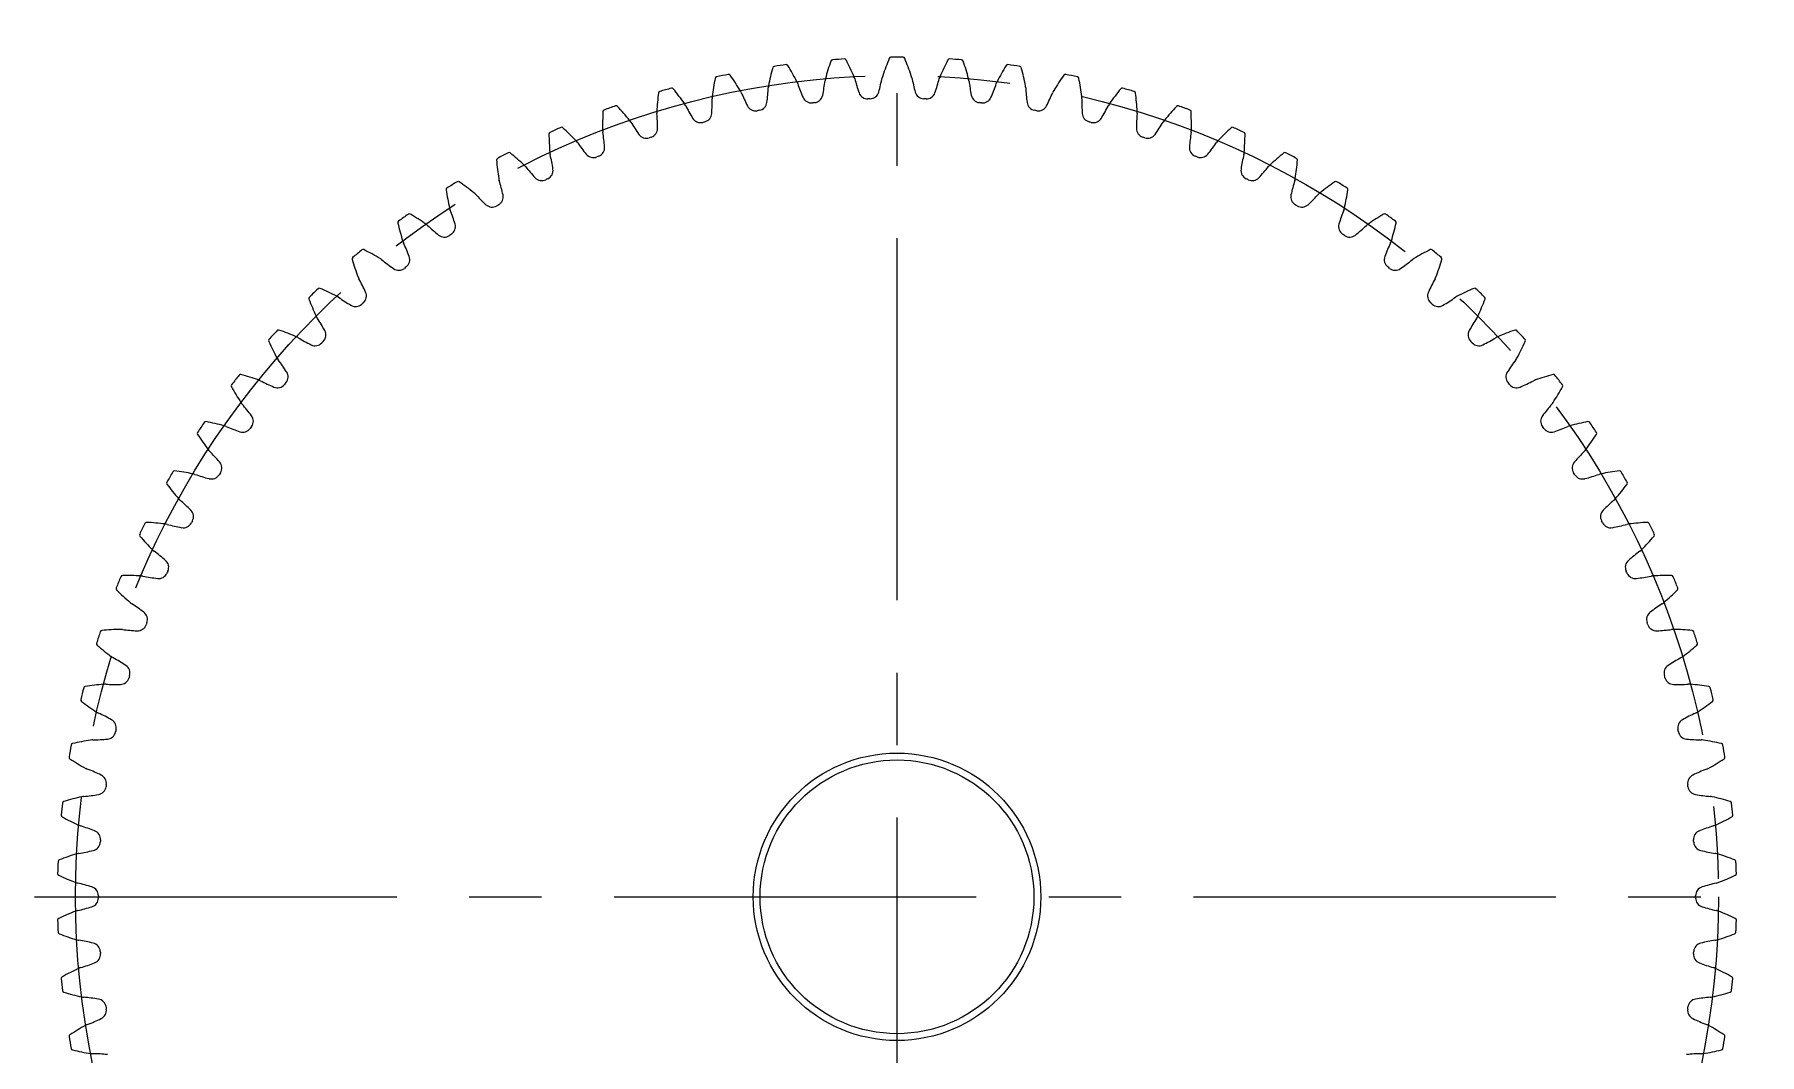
# Model space of a CAD drawing. Extents: x -1 to 114, y -8 to 85.
# Drawn here: x -1 to 74.6, y 39.9 to 84.6 of the extents above; entities that cross this region are included whole.
import ezdxf

# ---------------------------------------------------------------- set-up
doc = ezdxf.new("R2010")
doc.units = 0
doc.header["$LTSCALE"] = 0.5
doc.linetypes.add('CENTER', pattern=[50.8, 31.75, -6.35, 6.35, -6.35])
doc.layers.add('MSM_CENTER', color=1, linetype='CENTER')
doc.layers.add('MSM_CONTINUOUS', color=7, linetype='CONTINUOUS')

msp = doc.modelspace()

# ---------------------------------------------------------------- linework, layer by layer
at = {"layer": 'MSM_CENTER'}
for p, q in [((36.8, 9), (36.8, 84.6)), ((-1, 46.8), (74.6, 46.8))]:
    msp.add_line(p, q, dxfattribs=at)
msp.add_circle((36.8, 46.8), 36, dxfattribs=at)
at = {"layer": 'MSM_CONTINUOUS'}
for radius in [6.3, 6]:
    msp.add_circle((36.8, 46.8), radius, dxfattribs=at)
for centre, radius, start, end in [((31.429, 83.125), 0.08, 98.41127, 164.87338), ((36.8, 46.8), 36.8, 97.58873, 98.41127), ((31.951, 83.198), 0.08, 31.12677, 97.58873), ((22.389, 77.424), 11.25, 27, 31.12662), ((44.529, 79.751), 11.25, 160.87338, 165), ((33.976, 83.411), 0.08, 94.41127, 160.87338), ((36.8, 46.8), 36.8, 93.58873, 94.41127), ((34.502, 83.448), 0.08, 27.12662, 93.58873), ((24.56, 78.355), 11.25, 23, 27.12662), ((46.809, 79.132), 11.25, 156.87338, 161), ((36.536, 83.519), 0.08, 90.41127, 156.87338), ((36.8, 46.8), 36.8, 89.58873, 90.41127), ((37.064, 83.519), 0.08, 23.12662, 89.58876), ((26.791, 79.132), 11.25, 19, 23.12662), ((49.04, 78.355), 11.25, 152.87338, 157), ((39.098, 83.448), 0.08, 86.41127, 152.87338), ((36.8, 46.8), 36.8, 85.58873, 86.41127), ((39.624, 83.411), 0.08, 19.12662, 85.58873), ((29.071, 79.751), 11.25, 15, 19.12662), ((51.211, 77.424), 11.25, 148.87338, 153), ((41.649, 83.198), 0.08, 82.41127, 148.87338), ((36.8, 46.8), 36.8, 81.58873, 82.41127), ((42.171, 83.125), 0.08, 15.12662, 81.58873), ((39.868, 80.506), 11.25, 168.87338, 173), ((28.908, 82.662), 0.08, 102.41127, 168.87338), ((36.8, 46.8), 36.8, 101.58873, 102.41127), ((29.423, 82.771), 0.08, 35.12677, 101.58873), ((20.288, 76.344), 11.25, 31, 35.12662), ((42.212, 80.21), 11.25, 164.87338, 169), ((31.821, 82.23), 0.664, 19.04515, 27.00004), ((40.956, 85.384), 9, 199.04511, 203.16362), ((24.713, 83.676), 9, 348.83638, 352.95489), ((34.304, 82.491), 0.664, 164.99996, 172.95485), ((34.304, 82.491), 0.664, 15.04515, 23.00004), ((43.637, 85), 9, 195.04511, 199.16362), ((27.315, 84.43), 9, 344.83638, 348.95489), ((36.8, 82.578), 0.664, 160.99996, 168.95485), ((36.8, 82.578), 0.664, 11.04515, 19.00004), ((46.285, 84.43), 9, 191.04511, 195.16362), ((29.963, 85), 9, 340.83638, 344.95489), ((39.296, 82.491), 0.664, 156.99996, 164.95485), ((39.296, 82.491), 0.664, 7.04515, 15.00004), ((48.887, 83.676), 9, 187.04511, 191.16362), ((32.644, 85.384), 9, 336.83638, 340.95489), ((41.779, 82.23), 0.664, 152.99996, 160.95485), ((31.388, 80.21), 11.25, 11, 15.12662), ((53.312, 76.344), 11.25, 144.87338, 149), ((44.177, 82.771), 0.08, 78.41127, 144.87338), ((36.8, 46.8), 36.8, 77.58873, 78.41127), ((44.692, 82.662), 0.08, 11.12662, 77.58873), ((33.732, 80.506), 11.25, 7, 11.12662), ((37.509, 80.638), 11.25, 172.87338, 177), ((26.425, 82.024), 0.08, 106.41127, 172.87338), ((36.8, 46.8), 36.8, 105.58873, 106.41127), ((26.932, 82.169), 0.08, 39.12662, 105.58873), ((18.267, 75.121), 11.25, 35, 39.12662), ((19.698, 81.635), 9, 356.83638, 0.95489), ((29.361, 81.796), 0.664, 172.99996, 180.95485), ((29.361, 81.796), 0.664, 23.04515, 31.00004), ((38.255, 85.58), 9, 203.04511, 207.16362), ((22.17, 82.743), 9, 352.83638, 356.95489), ((31.821, 82.23), 0.664, 168.99996, 176.95485), ((33.049, 82.001), 0.4, 203.16362, 276.08185), ((33.15, 82.011), 0.4, 275.91815, 348.83638), ((35.514, 82.177), 0.4, 199.16362, 272.08185), ((36.8, 46.8), 35, 91.91815, 92.08185), ((35.615, 82.18), 0.4, 271.91815, 344.83638), ((37.985, 82.18), 0.4, 195.16362, 268.08185), ((36.8, 46.8), 35, 87.91815, 88.08185), ((38.086, 82.177), 0.4, 267.91819, 340.83638), ((40.45, 82.011), 0.4, 191.16362, 264.08185), ((40.551, 82.001), 0.4, 263.91819, 336.83638), ((41.779, 82.23), 0.664, 3.04515, 11.00004), ((51.43, 82.743), 9, 183.04511, 187.16362), ((35.345, 85.58), 9, 332.83638, 336.95489), ((44.239, 81.796), 0.664, 148.99996, 156.95485), ((44.239, 81.796), 0.664, 359.04515, 7.00004), ((53.902, 81.635), 9, 179.04511, 183.16362), ((55.333, 75.121), 11.25, 140.87338, 145), ((46.668, 82.169), 0.08, 74.41127, 140.87338), ((36.8, 46.8), 36.8, 73.58873, 74.41127), ((47.175, 82.024), 0.08, 7.12662, 73.58873), ((36.091, 80.638), 11.25, 3, 7.12662), ((35.147, 80.605), 11.25, 176.87338, 181), ((23.994, 81.214), 0.08, 110.41078, 176.87338), ((36.8, 46.8), 36.8, 109.58873, 110.41126), ((24.489, 81.395), 0.08, 43.12677, 109.58873), ((16.337, 73.759), 11.25, 39, 43.12662), ((26.938, 81.192), 0.664, 176.99996, 184.95485), ((17.31, 80.357), 9, 0.83638, 4.95489), ((26.938, 81.192), 0.664, 27.04515, 35.00004), ((35.546, 85.587), 9, 207.04511, 211.16362), ((28.187, 81.136), 0.4, 211.16362, 284.08185), ((28.285, 81.161), 0.4, 283.91815, 356.83638), ((30.603, 81.653), 0.4, 207.16362, 280.08185), ((36.8, 46.8), 35, 99.91815, 100.08185), ((30.703, 81.671), 0.4, 279.91815, 352.83638), ((36.8, 46.8), 35, 95.91815, 96.08185), ((36.8, 46.8), 35, 83.91815, 84.08185), ((42.897, 81.671), 0.4, 187.16362, 260.08185), ((36.8, 46.8), 35, 79.91815, 80.08185), ((42.997, 81.653), 0.4, 259.91819, 332.83638), ((45.315, 81.161), 0.4, 183.16362, 256.08185), ((45.413, 81.136), 0.4, 255.91819, 328.83638), ((38.054, 85.587), 9, 328.83638, 332.95489), ((46.662, 81.192), 0.664, 144.99996, 152.95485), ((56.29, 80.357), 9, 175.04511, 179.16362), ((46.662, 81.192), 0.664, 355.04515, 3.00004), ((57.263, 73.759), 11.25, 136.87338, 141), ((49.111, 81.395), 0.08, 70.41127, 136.87338), ((36.8, 46.8), 36.8, 69.58873, 70.41127), ((49.606, 81.214), 0.08, 3.12662, 69.58873), ((38.453, 80.605), 11.25, 359, 3.12662), ((21.624, 80.237), 0.08, 114.41127, 180.87338), ((32.793, 80.408), 11.25, 180.87338, 185), ((36.8, 46.8), 36.8, 113.58873, 114.41127), ((22.106, 80.452), 0.08, 47.12662, 113.58873), ((14.506, 72.266), 11.25, 43, 47.12662), ((24.563, 80.42), 0.664, 180.99996, 188.95485), ((15.016, 78.916), 9, 4.83638, 8.95489), ((24.563, 80.42), 0.664, 31.04515, 39.00004), ((32.843, 85.405), 9, 211.04511, 215.16362), ((25.813, 80.452), 0.4, 215.16362, 288.08185), ((25.909, 80.483), 0.4, 287.91815, 0.83638), ((36.8, 46.8), 35, 103.91815, 104.08185), ((36.8, 46.8), 35, 75.91815, 76.08185), ((47.691, 80.483), 0.4, 179.16362, 252.08185), ((47.787, 80.452), 0.4, 251.91819, 324.83638), ((40.757, 85.405), 9, 324.83638, 328.95489), ((49.037, 80.42), 0.664, 140.99996, 148.95485), ((58.584, 78.916), 9, 171.04511, 175.16362), ((49.037, 80.42), 0.664, 351.04515, 359.00004), ((59.094, 72.266), 11.25, 132.87338, 137), ((51.494, 80.452), 0.08, 66.41127, 132.87338), ((36.8, 46.8), 36.8, 65.58873, 66.41127), ((51.976, 80.237), 0.08, 359.12662, 65.58873), ((40.807, 80.408), 11.25, 355, 359.12662), ((36.8, 46.8), 36.8, 117.58873, 118.41126), ((19.794, 79.345), 0.08, 51.12662, 117.58873), ((12.784, 70.649), 11.25, 47, 51.12662), ((22.248, 79.485), 0.664, 184.99996, 192.95485), ((22.248, 79.485), 0.664, 35.04515, 43.00004), ((30.16, 85.035), 9, 215.04511, 219.16362), ((23.586, 79.641), 0.4, 291.91815, 4.83638), ((36.8, 46.8), 35, 107.91815, 108.08185), ((36.8, 46.8), 35, 71.91815, 72.08185), ((50.014, 79.641), 0.4, 175.16362, 248.08185), ((43.44, 85.035), 9, 320.83638, 324.95489), ((51.352, 79.485), 0.664, 136.99996, 144.95485), ((51.352, 79.485), 0.664, 347.04515, 355.00004), ((60.816, 70.649), 11.25, 128.87338, 133), ((53.806, 79.345), 0.08, 62.41127, 128.87338), ((36.8, 46.8), 36.8, 61.58873, 62.41127), ((19.329, 79.097), 0.08, 118.41078, 184.87338), ((30.458, 80.046), 11.25, 184.87338, 189), ((20.003, 78.39), 0.664, 39.04515, 47.00004), ((27.509, 84.478), 9, 219.04511, 223.16362), ((21.327, 78.639), 0.4, 295.91815, 8.83638), ((12.829, 77.318), 9, 8.83638, 12.95489), ((23.492, 79.603), 0.4, 219.16362, 292.08185), ((36.8, 46.8), 35, 111.91815, 112.08185), ((36.8, 46.8), 35, 67.91815, 68.08185), ((50.108, 79.603), 0.4, 247.91819, 320.83638), ((52.273, 78.639), 0.4, 171.16362, 244.08185), ((60.771, 77.318), 9, 167.04511, 171.16362), ((46.091, 84.478), 9, 316.83638, 320.95489), ((53.597, 78.39), 0.664, 132.99996, 140.95485), ((43.142, 80.046), 11.25, 351, 355.12662), ((54.271, 79.097), 0.08, 355.12662, 61.58873), ((36.8, 46.8), 36.8, 121.58873, 122.41126), ((17.565, 78.079), 0.08, 55.12677, 121.58873), ((11.179, 68.915), 11.25, 51, 55.12662), ((20.003, 78.39), 0.664, 188.99996, 196.95485), ((10.759, 75.572), 9, 12.83638, 16.95489), ((21.236, 78.595), 0.4, 223.16362, 296.08185), ((36.8, 46.8), 35, 115.91815, 116.08185), ((36.8, 46.8), 35, 63.91815, 64.08185), ((52.364, 78.595), 0.4, 243.91819, 316.83638), ((62.841, 75.572), 9, 163.04511, 167.16362), ((53.597, 78.39), 0.664, 343.04515, 351.00004), ((62.421, 68.915), 11.25, 124.87338, 129), ((56.035, 78.079), 0.08, 58.41127, 124.87338), ((36.8, 46.8), 36.8, 57.58873, 58.41127), ((17.118, 77.8), 0.08, 122.41078, 188.87338), ((28.155, 79.523), 11.25, 188.87338, 193), ((17.84, 77.142), 0.664, 43.04515, 51.00004), ((24.903, 83.738), 9, 223.04511, 227.16362), ((19.056, 77.432), 0.4, 227.16361, 300.08185), ((36.8, 46.8), 35, 119.91815, 120.08185), ((19.144, 77.483), 0.4, 299.91815, 12.83638), ((54.456, 77.483), 0.4, 167.16362, 240.08185), ((36.8, 46.8), 35, 59.91815, 60.08185), ((54.544, 77.432), 0.4, 239.91819, 312.83638), ((48.697, 83.738), 9, 312.83638, 316.95489), ((55.76, 77.142), 0.664, 128.99996, 136.95485), ((45.445, 79.523), 11.25, 347, 351.12662), ((56.482, 77.8), 0.08, 351.12662, 57.58873), ((15.004, 76.351), 0.08, 126.41127, 192.87338), ((36.8, 46.8), 36.8, 125.58873, 126.41127), ((15.43, 76.661), 0.08, 59.12662, 125.58873), ((9.699, 67.074), 11.25, 55, 59.12662), ((17.84, 77.142), 0.664, 192.99996, 200.95485), ((8.815, 73.685), 9, 16.83638, 20.95489), ((64.785, 73.685), 9, 159.04511, 163.16362), ((55.76, 77.142), 0.664, 339.04515, 347.00004), ((63.901, 67.074), 11.25, 120.87338, 125), ((58.17, 76.661), 0.08, 54.41127, 120.87338), ((36.8, 46.8), 36.8, 53.58873, 54.41127), ((58.596, 76.351), 0.08, 347.12662, 53.58873), ((25.893, 78.84), 11.25, 192.87338, 197), ((15.77, 75.745), 0.664, 47.04515, 55.00004), ((22.356, 82.819), 9, 227.04511, 231.16362), ((16.963, 76.12), 0.4, 231.16362, 304.08185), ((36.8, 46.8), 35, 123.91815, 124.08185), ((17.047, 76.176), 0.4, 303.91815, 16.83638), ((56.553, 76.176), 0.4, 163.16362, 236.08185), ((36.8, 46.8), 35, 55.91815, 56.08185), ((56.637, 76.12), 0.4, 235.91819, 308.83638), ((51.244, 82.819), 9, 308.83638, 312.95489), ((57.83, 75.745), 0.664, 124.99996, 132.95485), ((47.707, 78.84), 11.25, 343, 347.12662), ((36.8, 46.8), 36.8, 129.58873, 130.41127), ((13.399, 75.098), 0.08, 63.12677, 129.58873), ((8.35, 65.134), 11.25, 59, 63.12662), ((15.77, 75.745), 0.664, 196.99996, 204.95485), ((7.008, 71.668), 9, 20.83638, 24.95489), ((15.045, 74.727), 0.4, 307.91815, 20.83638), ((58.555, 74.727), 0.4, 159.16362, 232.08185), ((66.592, 71.668), 9, 155.04511, 159.16362), ((57.83, 75.745), 0.664, 335.04515, 343.00004), ((65.25, 65.134), 11.25, 116.87338, 121), ((60.201, 75.098), 0.08, 50.41127, 116.87338), ((36.8, 46.8), 36.8, 49.58873, 50.41127), ((12.996, 74.759), 0.08, 130.41127, 196.87338), ((23.685, 78.001), 11.25, 196.87338, 201), ((13.802, 74.208), 0.664, 51.04515, 59.00004), ((19.878, 81.723), 9, 231.04511, 235.16362), ((14.966, 74.664), 0.4, 235.16361, 308.08185), ((36.8, 46.8), 35, 127.91815, 128.08185), ((36.8, 46.8), 35, 51.91815, 52.08185), ((58.634, 74.664), 0.4, 231.91819, 304.83638), ((53.722, 81.723), 9, 304.83638, 308.95489), ((59.798, 74.208), 0.664, 120.99996, 128.95485), ((49.915, 78.001), 11.25, 339, 343.12662), ((60.604, 74.759), 0.08, 343.12662, 49.58873), ((36.8, 46.8), 36.8, 133.58873, 134.41127), ((11.482, 73.397), 0.08, 67.12662, 133.58873), ((7.141, 63.105), 11.25, 63, 67.12662), ((13.802, 74.208), 0.664, 200.99996, 208.95485), ((5.346, 69.529), 9, 24.83638, 28.95489), ((68.254, 69.529), 9, 151.04511, 155.16362), ((59.798, 74.208), 0.664, 331.04515, 339.00004), ((66.459, 63.105), 11.25, 112.87338, 117), ((62.118, 73.397), 0.08, 46.41127, 112.87338), ((36.8, 46.8), 36.8, 45.58873, 46.41127), ((11.103, 73.03), 0.08, 134.41127, 200.87338), ((21.54, 77.01), 11.25, 200.87338, 205), ((11.946, 72.537), 0.664, 55.04515, 63.00004), ((17.483, 80.458), 9, 235.04511, 239.16362), ((13.075, 73.073), 0.4, 239.16362, 312.08185), ((36.8, 46.8), 35, 131.91815, 132.08185), ((13.15, 73.141), 0.4, 311.91815, 24.83638), ((60.45, 73.141), 0.4, 155.16362, 228.08185), ((36.8, 46.8), 35, 47.91815, 48.08185), ((60.525, 73.073), 0.4, 227.91819, 300.83638), ((56.117, 80.458), 9, 300.83638, 304.95489), ((61.654, 72.537), 0.664, 116.99996, 124.95485), ((52.06, 77.01), 11.25, 335, 339.12662), ((62.497, 73.03), 0.08, 339.12662, 45.58873), ((11.946, 72.537), 0.664, 204.99996, 212.95485), ((3.837, 67.279), 9, 28.83638, 32.95489), ((69.763, 67.279), 9, 147.04511, 151.16362), ((61.654, 72.537), 0.664, 327.04515, 335.00004), ((9.336, 71.174), 0.08, 138.41127, 204.87338), ((19.47, 75.872), 11.25, 204.87338, 209), ((36.8, 46.8), 36.8, 137.58873, 138.41127), ((9.689, 71.566), 0.08, 71.12677, 137.58873), ((6.076, 60.996), 11.25, 67, 71.12662), ((10.212, 70.74), 0.664, 59.04515, 67.00004), ((15.183, 79.028), 9, 239.04511, 243.16362), ((11.3, 71.355), 0.4, 243.16362, 316.08185), ((36.8, 46.8), 35, 135.91815, 136.08185), ((11.371, 71.427), 0.4, 315.91815, 28.83638), ((62.229, 71.427), 0.4, 151.16362, 224.08185), ((36.8, 46.8), 35, 43.91815, 44.08185), ((62.3, 71.355), 0.4, 223.91819, 296.83638), ((58.417, 79.028), 9, 296.83638, 300.95489), ((63.388, 70.74), 0.664, 112.99996, 120.95485), ((67.524, 60.996), 11.25, 108.87338, 113), ((63.911, 71.566), 0.08, 42.41127, 108.87338), ((36.8, 46.8), 36.8, 41.58873, 42.41127), ((54.13, 75.872), 11.25, 331, 335.12662), ((64.264, 71.174), 0.08, 335.12662, 41.58873), ((10.212, 70.74), 0.664, 208.99996, 216.95485), ((2.489, 64.93), 9, 32.83638, 36.95489), ((71.111, 64.93), 9, 143.04511, 147.16362), ((63.388, 70.74), 0.664, 323.04515, 331.00004), ((36.8, 46.8), 36.8, 141.58873, 142.41127), ((8.027, 69.614), 0.08, 75.12677, 141.58873), ((5.16, 58.818), 11.25, 71, 75.12662), ((9.715, 69.593), 0.4, 319.91815, 32.83638), ((63.885, 69.593), 0.4, 147.16362, 220.08185), ((68.44, 58.818), 11.25, 104.87338, 109), ((65.573, 69.614), 0.08, 38.41127, 104.87338), ((36.8, 46.8), 36.8, 37.58873, 38.41127), ((7.703, 69.199), 0.08, 142.41127, 208.87338), ((17.484, 74.593), 11.25, 208.87338, 213), ((8.606, 68.827), 0.664, 63.04515, 71.00004), ((12.987, 77.442), 9, 243.04511, 247.16362), ((9.65, 69.516), 0.4, 247.16361, 320.08185), ((36.8, 46.8), 35, 139.91815, 140.08185), ((36.8, 46.8), 35, 39.91815, 40.08185), ((63.95, 69.516), 0.4, 219.91819, 292.83638), ((60.613, 77.442), 9, 292.83638, 296.95489), ((64.994, 68.827), 0.664, 108.99996, 116.95485), ((56.116, 74.593), 11.25, 327, 331.12662), ((65.897, 69.199), 0.08, 331.12662, 37.58873), ((8.606, 68.827), 0.664, 212.99996, 220.95485), ((1.308, 62.493), 9, 36.83638, 40.95489), ((72.292, 62.493), 9, 139.04511, 143.16362), ((64.994, 68.827), 0.664, 319.04515, 327.00004), ((36.8, 46.8), 36.8, 145.58873, 146.41127), ((6.506, 67.552), 0.08, 79.12677, 145.58873), ((4.399, 56.582), 11.25, 75, 79.12662), ((7.139, 66.807), 0.664, 67.04515, 75.00004), ((10.908, 75.706), 9, 247.04511, 251.16362), ((8.131, 67.567), 0.4, 251.16361, 324.08185), ((36.8, 46.8), 35, 143.91815, 144.08185), ((8.191, 67.648), 0.4, 323.91815, 36.83638), ((65.409, 67.648), 0.4, 143.16362, 216.08185), ((36.8, 46.8), 35, 35.91815, 36.08185), ((65.469, 67.567), 0.4, 215.91819, 288.83638), ((62.692, 75.706), 9, 288.83638, 292.95489), ((66.461, 66.807), 0.664, 104.99996, 112.95485), ((69.201, 56.582), 11.25, 100.87338, 105), ((67.094, 67.552), 0.08, 34.41127, 100.87338), ((36.8, 46.8), 36.8, 33.58873, 34.41127), ((6.211, 67.115), 0.08, 146.41127, 212.87338), ((15.593, 73.177), 11.25, 212.87338, 217), ((58.007, 73.177), 11.25, 323, 327.12662), ((67.389, 67.115), 0.08, 327.12662, 33.58873), ((7.139, 66.807), 0.664, 216.99996, 224.95485), ((0.299, 59.978), 9, 40.83638, 44.95489), ((6.806, 65.602), 0.4, 327.91815, 40.83638), ((66.794, 65.602), 0.4, 139.16362, 212.08185), ((73.301, 59.978), 9, 135.04511, 139.16362), ((66.461, 66.807), 0.664, 315.04515, 323.00004), ((36.8, 46.8), 36.8, 149.58873, 150.41127), ((5.132, 65.388), 0.08, 83.12662, 149.58873), ((3.795, 54.298), 11.25, 79, 83.12662), ((5.815, 64.689), 0.664, 71.04515, 79.00004), ((8.954, 73.83), 9, 251.04511, 255.16362), ((6.752, 65.516), 0.4, 255.16361, 328.08185), ((36.8, 46.8), 35, 147.91815, 148.08185), ((36.8, 46.8), 35, 31.91815, 32.08185), ((66.848, 65.516), 0.4, 211.91819, 284.83638), ((64.646, 73.83), 9, 284.83638, 288.95489), ((67.785, 64.689), 0.664, 100.99996, 108.95485), ((69.805, 54.298), 11.25, 96.87338, 101), ((68.468, 65.388), 0.08, 30.41127, 96.87338), ((36.8, 46.8), 36.8, 29.58873, 30.41127), ((4.869, 64.931), 0.08, 150.41127, 216.87338), ((13.804, 71.634), 11.25, 216.87338, 221), ((59.796, 71.634), 11.25, 319, 323.12662), ((68.731, 64.931), 0.08, 323.12662, 29.58873), ((5.815, 64.689), 0.664, 220.99996, 228.95485), ((-0.531, 57.4), 9, 44.83638, 48.95489), ((5.567, 63.464), 0.4, 331.91815, 44.83638), ((68.033, 63.464), 0.4, 135.16362, 208.08185), ((74.131, 57.4), 9, 131.04511, 135.16362), ((67.785, 64.689), 0.664, 311.04515, 319.00004), ((36.8, 46.8), 36.8, 153.58873, 154.41127), ((3.913, 63.133), 0.08, 87.12677, 153.58873), ((3.353, 51.978), 11.25, 83, 87.12662), ((4.643, 62.484), 0.664, 75.04515, 83.00004), ((7.137, 71.821), 9, 255.04511, 259.16362), ((5.52, 63.375), 0.4, 259.16361, 332.08185), ((36.8, 46.8), 35, 151.91815, 152.08185), ((36.8, 46.8), 35, 27.91815, 28.08185), ((68.08, 63.375), 0.4, 207.91819, 280.83638), ((66.463, 71.821), 9, 280.83638, 284.95489), ((68.957, 62.484), 0.664, 96.99996, 104.95485), ((70.247, 51.978), 11.25, 92.87338, 97), ((69.687, 63.133), 0.08, 26.41078, 92.87338), ((36.8, 46.8), 36.8, 25.58873, 26.41126), ((3.682, 62.66), 0.08, 154.41127, 220.87338), ((12.128, 69.969), 11.25, 220.87338, 225), ((4.643, 62.484), 0.664, 224.99996, 232.95485), ((68.957, 62.484), 0.664, 307.04515, 315.00004), ((61.472, 69.969), 11.25, 315, 319.12662), ((69.918, 62.66), 0.08, 319.12662, 25.58873), ((-1.18, 54.77), 9, 48.83638, 52.95489), ((4.481, 61.245), 0.4, 335.91815, 48.83638), ((69.119, 61.245), 0.4, 131.16362, 204.08185), ((74.78, 54.77), 9, 127.04511, 131.16362), ((36.8, 46.8), 36.8, 157.58873, 158.41127), ((2.853, 60.8), 0.08, 91.12662, 157.58873), ((3.073, 49.632), 11.25, 87, 91.12662), ((3.627, 60.203), 0.664, 79.04515, 87.00004), ((5.464, 69.691), 9, 259.04511, 263.16362), ((4.44, 61.152), 0.4, 263.16362, 336.08185), ((36.8, 46.8), 35, 155.91815, 156.08185), ((36.8, 46.8), 35, 23.91815, 24.08185), ((69.16, 61.152), 0.4, 203.91819, 276.83638), ((68.136, 69.691), 9, 276.83638, 280.95489), ((69.973, 60.203), 0.664, 92.99996, 100.95485), ((70.527, 49.632), 11.25, 88.87338, 93), ((70.747, 60.8), 0.08, 22.41127, 88.87338), ((36.8, 46.8), 36.8, 21.58873, 22.41127), ((2.656, 60.311), 0.08, 158.41127, 224.87338), ((10.572, 68.192), 11.25, 224.87338, 229), ((63.028, 68.192), 11.25, 311, 315.12662), ((70.944, 60.311), 0.08, 315.12662, 21.58873), ((3.627, 60.203), 0.664, 228.99996, 236.95485), ((-1.643, 52.102), 9, 52.83638, 56.95489), ((3.552, 58.955), 0.4, 339.91815, 52.83638), ((70.048, 58.955), 0.4, 127.16362, 200.08185), ((75.243, 52.102), 9, 123.04511, 127.16362), ((69.973, 60.203), 0.664, 303.04515, 311.00004), ((36.8, 46.8), 36.8, 161.58873, 162.41127), ((1.96, 58.397), 0.08, 95.12662, 161.58873), ((2.958, 47.272), 11.25, 91, 95.12662), ((2.773, 57.856), 0.664, 83.04515, 91.00004), ((3.943, 67.449), 9, 263.04511, 267.16362), ((3.518, 58.86), 0.4, 267.16362, 340.08185), ((36.8, 46.8), 35, 159.91815, 160.08185), ((36.8, 46.8), 35, 19.91815, 20.08185), ((70.082, 58.86), 0.4, 199.91819, 272.83638), ((69.657, 67.449), 9, 272.83638, 276.95489), ((70.827, 57.856), 0.664, 88.99996, 96.95485), ((70.642, 47.272), 11.25, 84.87338, 89), ((71.64, 58.397), 0.08, 18.41127, 84.87338), ((36.8, 46.8), 36.8, 17.58873, 18.41127), ((1.797, 57.896), 0.08, 162.41127, 228.87338), ((9.143, 66.31), 11.25, 228.87338, 233), ((64.457, 66.31), 11.25, 307, 311.12662), ((71.803, 57.896), 0.08, 311.12662, 17.58873), ((2.773, 57.856), 0.664, 232.99996, 240.95485), ((-1.919, 49.407), 9, 56.83638, 60.95489), ((2.785, 56.606), 0.4, 343.91815, 56.83638), ((70.815, 56.606), 0.4, 123.16362, 196.08185), ((75.519, 49.407), 9, 119.04511, 123.16362), ((70.827, 57.856), 0.664, 299.04515, 307.00004), ((36.8, 46.8), 36.8, 165.58873, 166.41127), ((1.235, 55.939), 0.08, 99.12662, 165.58873), ((3.007, 44.91), 11.25, 95, 99.12662), ((2.085, 55.456), 0.664, 87.04515, 95.00004), ((2.583, 65.107), 9, 267.04511, 271.16362), ((2.757, 56.509), 0.4, 271.16362, 344.08185), ((36.8, 46.8), 35, 163.91815, 164.08185), ((36.8, 46.8), 35, 15.91815, 16.08185), ((70.843, 56.509), 0.4, 195.91819, 268.83638), ((71.017, 65.107), 9, 268.83638, 272.95489), ((71.515, 55.456), 0.664, 84.99996, 92.95485), ((70.593, 44.91), 11.25, 80.87338, 85), ((72.365, 55.939), 0.08, 14.41078, 80.87338), ((36.8, 46.8), 36.8, 13.58873, 14.41126), ((1.108, 55.427), 0.08, 166.41127, 232.87338), ((7.85, 64.333), 11.25, 232.87338, 237), ((65.75, 64.333), 11.25, 303, 307.12662), ((72.492, 55.427), 0.08, 307.12662, 13.58873), ((2.085, 55.456), 0.664, 236.99996, 244.95485), ((-2.007, 46.7), 9, 60.83638, 64.95489), ((2.184, 54.21), 0.4, 347.91815, 60.83638), ((71.416, 54.21), 0.4, 119.16362, 192.08185), ((75.607, 46.7), 9, 115.04511, 119.16362), ((71.515, 55.456), 0.664, 295.04515, 303.00004), ((1.565, 53.013), 0.664, 91.04515, 99.00004), ((1.389, 62.676), 9, 271.04511, 275.16362), ((2.163, 54.111), 0.4, 275.16361, 348.08185), ((36.8, 46.8), 35, 167.91815, 168.08185), ((36.8, 46.8), 35, 11.91815, 12.08185), ((71.437, 54.111), 0.4, 191.91819, 264.83638), ((72.211, 62.676), 9, 264.83638, 268.95489), ((72.035, 53.013), 0.664, 80.99996, 88.95485), ((0.593, 52.917), 0.08, 170.41127, 236.87338), ((36.8, 46.8), 36.8, 169.58873, 170.41127), ((0.685, 53.436), 0.08, 103.12662, 169.58873), ((3.221, 42.558), 11.25, 99, 103.12662), ((70.379, 42.558), 11.25, 76.87338, 81), ((72.915, 53.436), 0.08, 10.41078, 76.87338), ((36.8, 46.8), 36.8, 9.58873, 10.41126), ((73.007, 52.917), 0.08, 303.12662, 9.58873), ((6.697, 62.271), 11.25, 236.87338, 241), ((1.565, 53.013), 0.664, 240.99996, 248.95485), ((-1.905, 43.993), 9, 64.83638, 68.95489), ((75.505, 43.993), 9, 111.04511, 115.16362), ((72.035, 53.013), 0.664, 291.04515, 299.00004), ((66.903, 62.271), 11.25, 299, 303.12662), ((1.738, 51.677), 0.4, 279.16362, 352.08185), ((1.752, 51.777), 0.4, 351.91815, 64.83638), ((36.8, 46.8), 35, 171.91815, 172.08185), ((71.848, 51.777), 0.4, 115.16362, 188.08185), ((36.8, 46.8), 35, 7.91815, 8.08185), ((71.862, 51.677), 0.4, 187.91819, 260.83638), ((36.8, 46.8), 36.8, 173.58873, 174.41127), ((0.31, 50.9), 0.08, 107.12662, 173.58873), ((3.599, 40.226), 11.25, 103, 107.12662), ((1.218, 50.54), 0.664, 95.04515, 103.00004), ((0.368, 60.167), 9, 275.04511, 279.16362), ((73.232, 60.167), 9, 260.83638, 264.95489), ((72.382, 50.54), 0.664, 76.99996, 84.95485), ((70.001, 40.226), 11.25, 72.87338, 77), ((73.29, 50.9), 0.08, 6.41078, 72.87338), ((36.8, 46.8), 36.8, 5.58873, 6.41126), ((0.255, 50.376), 0.08, 174.41127, 240.87338), ((5.691, 60.134), 11.25, 240.87338, 245), ((1.218, 50.54), 0.664, 244.99996, 252.95485), ((-1.615, 41.3), 9, 68.83638, 72.95489), ((75.215, 41.3), 9, 107.04511, 111.16362), ((72.382, 50.54), 0.664, 287.04515, 295.00004), ((67.909, 60.134), 11.25, 295, 299.12662), ((73.345, 50.376), 0.08, 299.12662, 5.58873), ((1.483, 49.219), 0.4, 283.16362, 356.08185), ((1.49, 49.32), 0.4, 355.91815, 68.83638), ((36.8, 46.8), 35, 175.91815, 176.08185), ((72.11, 49.32), 0.4, 111.16362, 184.08185), ((36.8, 46.8), 35, 3.91815, 4.08185), ((72.117, 49.219), 0.4, 183.91818, 256.83638), ((0.113, 48.345), 0.08, 111.12662, 177.58873), ((4.139, 37.926), 11.25, 107, 111.12662), ((1.044, 48.049), 0.664, 99.04515, 107.00004), ((-0.476, 57.593), 9, 279.04511, 283.16362), ((74.076, 57.593), 9, 256.83638, 260.95489), ((72.556, 48.049), 0.664, 72.99996, 80.95485), ((69.461, 37.926), 11.25, 68.87338, 73), ((73.487, 48.345), 0.08, 2.41078, 68.87338), ((36.8, 46.8), 36.8, 177.58873, 178.41126), ((0.094, 47.818), 0.08, 178.41078, 244.87338), ((4.837, 57.931), 11.25, 244.87338, 249), ((68.763, 57.931), 11.25, 291, 295.12662), ((73.506, 47.818), 0.08, 295.12662, 1.58873), ((36.8, 46.8), 36.8, 1.58873, 2.41126), ((1.044, 48.049), 0.664, 248.99996, 256.95485), ((-1.138, 38.634), 9, 72.83638, 76.95489), ((1.4, 46.851), 0.4, 359.91814, 72.83638), ((72.2, 46.851), 0.4, 107.16362, 180.08185), ((74.738, 38.634), 9, 103.04511, 107.16362), ((72.556, 48.049), 0.664, 283.04515, 291.00004), ((4.837, 35.669), 11.25, 111, 115.12662), ((1.044, 45.551), 0.664, 103.04515, 111.00004), ((-1.138, 54.966), 9, 283.04511, 287.16362), ((1.4, 46.749), 0.4, 287.16362, 0.08185), ((36.8, 46.8), 35, 179.91815, 180.08185), ((36.8, 46.8), 35, 359.91815, 0.08185), ((72.2, 46.749), 0.4, 179.91818, 252.83638), ((74.738, 54.966), 9, 252.83638, 256.95489), ((72.556, 45.551), 0.664, 68.99996, 76.95485), ((68.763, 35.669), 11.25, 64.87338, 69), ((0.094, 45.782), 0.08, 115.12662, 181.58873), ((36.8, 46.8), 36.8, 181.58873, 182.41127), ((73.506, 45.782), 0.08, 358.41127, 64.87338), ((36.8, 46.8), 36.8, 357.58873, 358.41127), ((0.113, 45.255), 0.08, 182.41127, 248.87338), ((4.139, 55.674), 11.25, 248.87338, 253), ((1.044, 45.551), 0.664, 252.99996, 260.95485), ((-0.476, 36.007), 9, 76.83638, 80.95489), ((1.483, 44.381), 0.4, 3.91814, 76.83638), ((72.117, 44.381), 0.4, 103.16362, 176.08185), ((74.076, 36.007), 9, 99.04511, 103.16362), ((72.556, 45.551), 0.664, 279.04515, 287.00004), ((69.461, 55.674), 11.25, 287, 291.12662), ((73.487, 45.255), 0.08, 291.12662, 357.58873), ((-1.615, 52.3), 9, 287.04511, 291.16362), ((1.49, 44.28), 0.4, 291.16362, 4.08185), ((36.8, 46.8), 35, 183.91815, 184.08185), ((72.11, 44.28), 0.4, 175.91818, 248.83638), ((36.8, 46.8), 35, 355.91815, 356.08185), ((75.215, 52.3), 9, 248.83638, 252.95489), ((0.255, 43.224), 0.08, 119.12647, 185.58873), ((36.8, 46.8), 36.8, 185.58873, 186.41126), ((5.691, 33.466), 11.25, 115, 119.12662), ((1.218, 43.06), 0.664, 107.04515, 115.00004), ((72.382, 43.06), 0.664, 64.99996, 72.95485), ((67.909, 33.466), 11.25, 60.87338, 65), ((36.8, 46.8), 36.8, 353.58873, 354.41126), ((73.345, 43.224), 0.08, 354.41078, 60.87338), ((0.31, 42.7), 0.08, 186.41078, 252.87338), ((3.599, 53.374), 11.25, 252.87338, 257), ((1.218, 43.06), 0.664, 256.99996, 264.95485), ((0.368, 33.433), 9, 80.83638, 84.95489), ((73.232, 33.433), 9, 95.04511, 99.16362), ((72.382, 43.06), 0.664, 275.04515, 283.00004), ((70.001, 53.374), 11.25, 283, 287.12662), ((73.29, 42.7), 0.08, 287.12662, 353.58873), ((1.738, 41.923), 0.4, 7.91813, 80.83638), ((1.752, 41.823), 0.4, 295.16362, 8.08185), ((36.8, 46.8), 35, 187.91815, 188.08185), ((71.848, 41.823), 0.4, 171.91818, 244.83638), ((36.8, 46.8), 35, 351.91815, 352.08185), ((71.862, 41.923), 0.4, 99.16362, 172.08176), ((6.697, 31.329), 11.25, 119, 123.12662), ((1.565, 40.587), 0.664, 111.04515, 119.00004), ((-1.905, 49.607), 9, 291.04511, 295.16362), ((75.505, 49.607), 9, 244.83638, 248.95489), ((72.035, 40.587), 0.664, 60.99996, 68.95485), ((66.903, 31.329), 11.25, 56.87338, 61), ((0.593, 40.683), 0.08, 123.12662, 189.58873), ((36.8, 46.8), 36.8, 189.58873, 190.41126), ((0.685, 40.164), 0.08, 190.41078, 256.87338), ((3.221, 51.042), 11.25, 256.87338, 261), ((70.379, 51.042), 11.25, 279, 283.12662), ((72.915, 40.164), 0.08, 283.12662, 349.58873), ((36.8, 46.8), 36.8, 349.58873, 350.41126), ((73.007, 40.683), 0.08, 350.41078, 56.87338), ((1.565, 40.587), 0.664, 260.99996, 268.95485), ((1.389, 30.924), 9, 84.83638, 88.95489), ((72.211, 30.924), 9, 91.04511, 95.16362), ((72.035, 40.587), 0.664, 271.04515, 279.00004)]:
    msp.add_arc(centre, radius, start, end, dxfattribs=at)

doc.saveas('drawing.dxf')
